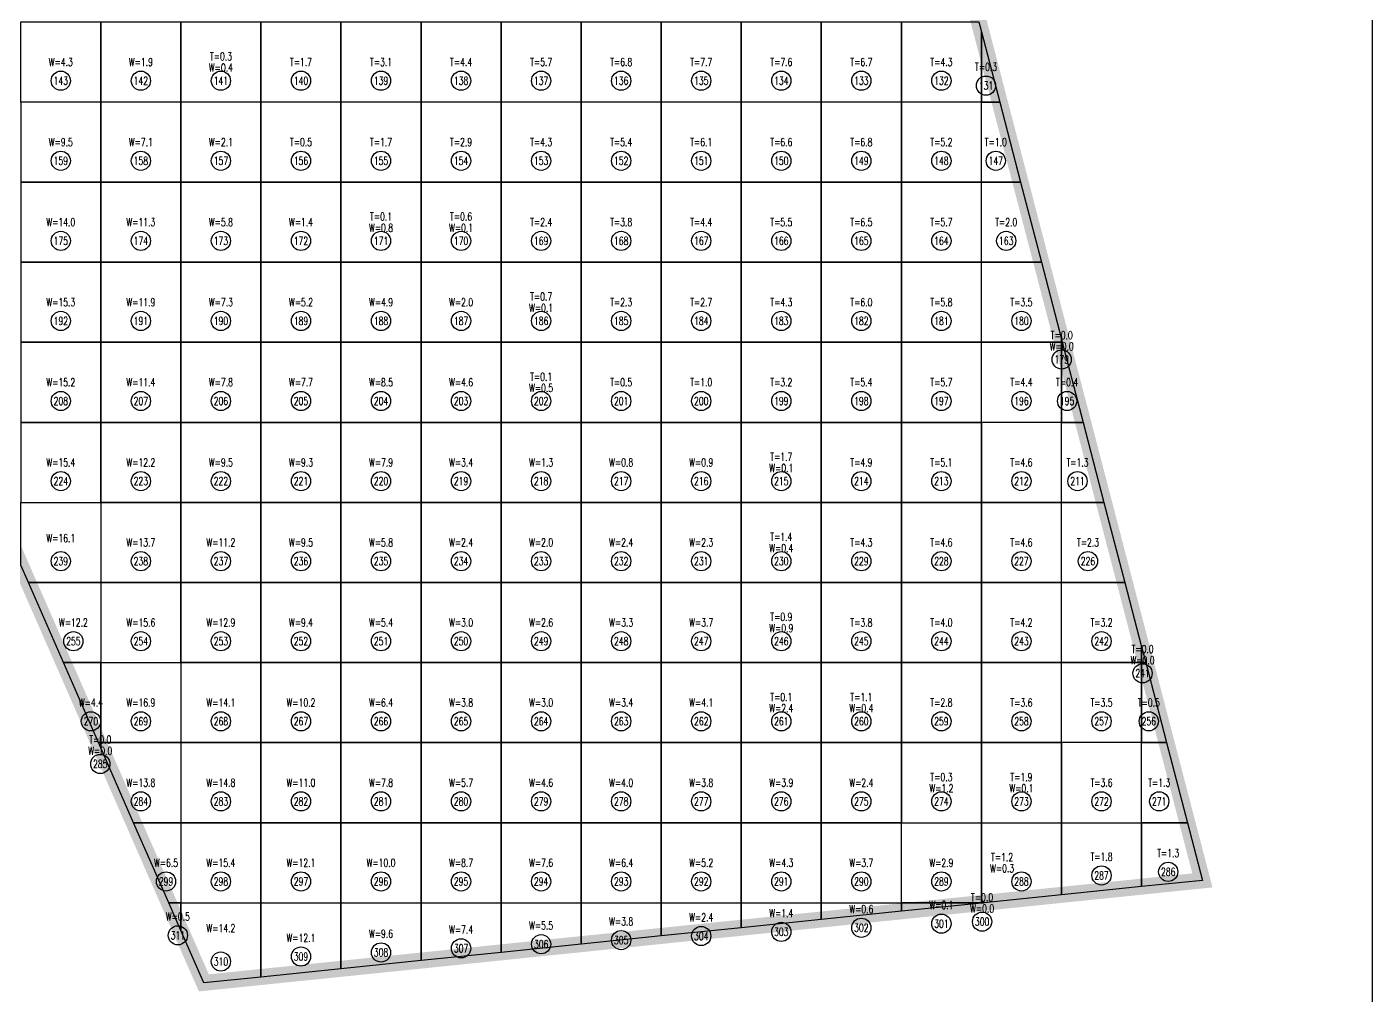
# Model space of a CAD drawing. Extents: x 4283 to 40403, y 1134 to 1764.
# Drawn here: x 12389.4 to 12473.5, y 1574.3 to 1634.8 of the extents above; entities that cross this region are included whole.
import ezdxf
from ezdxf.enums import TextEntityAlignment as Align

# ---------------------------------------------------------------- set-up
doc = ezdxf.new("R2010")
doc.units = 0
for name, color, linetype in [('tdz_13-4方格网', 2, 'Continuous'), ('tdz_13-4方格网计算', 7, 'Continuous'), ('tdz_土方计算图', 7, 'Continuous'), ('tdz_格田', 6, 'Continuous')]:
    doc.layers.add(name, color=color, linetype=linetype)
doc.styles.add('GLandNum', font='txt_____.ttf', dxfattribs={"width": 0.7, "height": 0.5})

msp = doc.modelspace()

# ---------------------------------------------------------------- linework, layer by layer
at = {"layer": 'tdz_13-4方格网', "linetype": 'Continuous'}
for points in [[(12389.059, 1630.063, 3394.462), (12389.059, 1635.063, 3394.277), (12394.059, 1635.063, 3394.155), (12394.059, 1630.063, 3394.328)], [(12394.059, 1630.063, 3394.328), (12394.059, 1635.063, 3394.155), (12399.059, 1635.063, 3394.033), (12399.059, 1630.063, 3394.195)], [(12399.059, 1630.063, 3394.195), (12399.059, 1635.063, 3394.033), (12404.059, 1635.063, 3393.936), (12404.059, 1630.063, 3393.996)], [(12404.059, 1630.063, 3393.996), (12404.059, 1635.063, 3393.936), (12409.059, 1635.063, 3393.833), (12409.059, 1630.063, 3393.889)], [(12409.059, 1630.063, 3393.889), (12409.059, 1635.063, 3393.833), (12414.059, 1635.063, 3393.732), (12414.059, 1630.063, 3393.783)], [(12414.059, 1630.063, 3393.783), (12414.059, 1635.063, 3393.732), (12419.059, 1635.063, 3393.62), (12419.059, 1630.063, 3393.679)], [(12419.059, 1630.063, 3393.679), (12419.059, 1635.063, 3393.62), (12424.059, 1635.063, 3393.52), (12424.059, 1630.063, 3393.583)], [(12424.059, 1630.063, 3393.583), (12424.059, 1635.063, 3393.52), (12429.059, 1635.063, 3393.424), (12429.059, 1630.063, 3393.502)], [(12429.059, 1630.063, 3393.502), (12429.059, 1635.063, 3393.424), (12434.059, 1635.063, 3393.337), (12434.059, 1630.063, 3393.421)], [(12434.059, 1630.063, 3393.421), (12434.059, 1635.063, 3393.337), (12439.059, 1635.063, 3393.35), (12439.059, 1630.063, 3393.387)], [(12439.059, 1630.063, 3393.387), (12439.059, 1635.063, 3393.35), (12444.059, 1635.063, 3393.361), (12444.059, 1630.063, 3393.342)], [(12449.059, 1634.448, 3393.452), (12449.059, 1630.063, 3393.436), (12444.059, 1630.063, 3393.342), (12444.059, 1635.063, 3393.361), (12448.899, 1635.063, 3393.452)], [(12450.202, 1630.063, 3393.457), (12449.059, 1630.063, 3393.436), (12449.059, 1634.448, 3393.452)], [(12389.059, 1630.063, 3394.462), (12389.059, 1625.063, 3394.73), (12394.059, 1625.063, 3394.617), (12394.059, 1630.063, 3394.328)], [(12394.059, 1630.063, 3394.328), (12394.059, 1625.063, 3394.617), (12399.059, 1625.063, 3394.415), (12399.059, 1630.063, 3394.195)], [(12399.059, 1630.063, 3394.195), (12399.059, 1625.063, 3394.415), (12404.059, 1625.063, 3394.044), (12404.059, 1630.063, 3393.996)], [(12404.059, 1630.063, 3393.996), (12404.059, 1625.063, 3394.044), (12409.059, 1625.063, 3393.977), (12409.059, 1630.063, 3393.889)], [(12409.059, 1630.063, 3393.889), (12409.059, 1625.063, 3393.977), (12414.059, 1625.063, 3393.892), (12414.059, 1630.063, 3393.783)], [(12414.059, 1630.063, 3393.783), (12414.059, 1625.063, 3393.892), (12419.059, 1625.063, 3393.794), (12419.059, 1630.063, 3393.679)], [(12419.059, 1630.063, 3393.679), (12419.059, 1625.063, 3393.794), (12424.059, 1625.063, 3393.667), (12424.059, 1630.063, 3393.583)], [(12424.059, 1630.063, 3393.583), (12424.059, 1625.063, 3393.667), (12429.059, 1625.063, 3393.585), (12429.059, 1630.063, 3393.502)], [(12429.059, 1630.063, 3393.502), (12429.059, 1625.063, 3393.585), (12434.059, 1625.063, 3393.513), (12434.059, 1630.063, 3393.421)], [(12434.059, 1630.063, 3393.421), (12434.059, 1625.063, 3393.513), (12439.059, 1625.063, 3393.424), (12439.059, 1630.063, 3393.387)], [(12439.059, 1630.063, 3393.387), (12439.059, 1625.063, 3393.424), (12444.059, 1625.063, 3393.354), (12444.059, 1630.063, 3393.342)], [(12444.059, 1630.063, 3393.342), (12444.059, 1625.063, 3393.354), (12449.059, 1625.063, 3393.417), (12449.059, 1630.063, 3393.436)], [(12449.059, 1630.063, 3393.436), (12450.202, 1630.063, 3393.457), (12451.504, 1625.063, 3393.462), (12449.059, 1625.063, 3393.417)], [(12389.059, 1625.063, 3394.73), (12389.059, 1620.063, 3394.848), (12394.059, 1620.063, 3394.751), (12394.059, 1625.063, 3394.617)], [(12394.059, 1625.063, 3394.617), (12394.059, 1620.063, 3394.751), (12399.059, 1620.063, 3394.525), (12399.059, 1625.063, 3394.415)], [(12399.059, 1625.063, 3394.415), (12399.059, 1620.063, 3394.525), (12404.059, 1620.063, 3394.249), (12404.059, 1625.063, 3394.044)], [(12404.059, 1625.063, 3394.044), (12404.059, 1620.063, 3394.249), (12409.059, 1620.063, 3394.116), (12409.059, 1625.063, 3393.977)], [(12409.059, 1625.063, 3393.977), (12409.059, 1620.063, 3394.116), (12414.059, 1620.063, 3394.023), (12414.059, 1625.063, 3393.892)], [(12414.059, 1625.063, 3393.892), (12414.059, 1620.063, 3394.023), (12419.059, 1620.063, 3393.89), (12419.059, 1625.063, 3393.794)], [(12419.059, 1625.063, 3393.794), (12419.059, 1620.063, 3393.89), (12424.059, 1620.063, 3393.75), (12424.059, 1625.063, 3393.667)], [(12424.059, 1625.063, 3393.667), (12424.059, 1620.063, 3393.75), (12429.059, 1620.063, 3393.668), (12429.059, 1625.063, 3393.585)], [(12429.059, 1625.063, 3393.585), (12429.059, 1620.063, 3393.668), (12434.059, 1620.063, 3393.606), (12434.059, 1625.063, 3393.513)], [(12434.059, 1625.063, 3393.513), (12434.059, 1620.063, 3393.606), (12439.059, 1620.063, 3393.461), (12439.059, 1625.063, 3393.424)], [(12439.059, 1625.063, 3393.424), (12439.059, 1620.063, 3393.461), (12444.059, 1620.063, 3393.398), (12444.059, 1625.063, 3393.354)], [(12444.059, 1625.063, 3393.354), (12444.059, 1620.063, 3393.398), (12449.059, 1620.063, 3393.398), (12449.059, 1625.063, 3393.417)], [(12449.059, 1625.063, 3393.417), (12451.504, 1625.063, 3393.462), (12452.806, 1620.063, 3393.468), (12449.059, 1620.063, 3393.398)], [(12389.059, 1620.063, 3394.848), (12389.059, 1615.063, 3394.894), (12394.059, 1615.063, 3394.748), (12394.059, 1620.063, 3394.751)], [(12394.059, 1620.063, 3394.751), (12394.059, 1615.063, 3394.748), (12399.059, 1615.063, 3394.474), (12399.059, 1620.063, 3394.525)], [(12399.059, 1620.063, 3394.525), (12399.059, 1615.063, 3394.474), (12404.059, 1615.063, 3394.304), (12404.059, 1620.063, 3394.249)], [(12404.059, 1620.063, 3394.249), (12404.059, 1615.063, 3394.304), (12409.059, 1615.063, 3394.351), (12409.059, 1620.063, 3394.116)], [(12409.059, 1620.063, 3394.116), (12409.059, 1615.063, 3394.351), (12414.059, 1615.063, 3394.279), (12414.059, 1620.063, 3394.023)], [(12414.059, 1620.063, 3394.023), (12414.059, 1615.063, 3394.279), (12419.059, 1615.063, 3393.985), (12419.059, 1620.063, 3393.89)], [(12419.059, 1620.063, 3393.89), (12419.059, 1615.063, 3393.985), (12424.059, 1615.063, 3393.833), (12424.059, 1620.063, 3393.75)], [(12424.059, 1620.063, 3393.75), (12424.059, 1615.063, 3393.833), (12429.059, 1615.063, 3393.754), (12429.059, 1620.063, 3393.668)], [(12429.059, 1620.063, 3393.668), (12429.059, 1615.063, 3393.754), (12434.059, 1615.063, 3393.7), (12434.059, 1620.063, 3393.606)], [(12434.059, 1620.063, 3393.606), (12434.059, 1615.063, 3393.7), (12439.059, 1615.063, 3393.501), (12439.059, 1620.063, 3393.461)], [(12439.059, 1620.063, 3393.461), (12439.059, 1615.063, 3393.501), (12444.059, 1615.063, 3393.442), (12444.059, 1620.063, 3393.398)], [(12444.059, 1620.063, 3393.398), (12444.059, 1615.063, 3393.442), (12449.059, 1615.063, 3393.382), (12449.059, 1620.063, 3393.398)], [(12454.059, 1615.251, 3393.473), (12454.059, 1615.063, 3393.472), (12449.059, 1615.063, 3393.382), (12449.059, 1620.063, 3393.398), (12452.806, 1620.063, 3393.468)], [(12389.059, 1615.063, 3394.894), (12389.059, 1610.063, 3394.938), (12394.059, 1610.063, 3394.722), (12394.059, 1615.063, 3394.748)], [(12394.059, 1615.063, 3394.748), (12394.059, 1610.063, 3394.722), (12399.059, 1610.063, 3394.552), (12399.059, 1615.063, 3394.474)], [(12399.059, 1615.063, 3394.474), (12399.059, 1610.063, 3394.552), (12404.059, 1610.063, 3394.389), (12404.059, 1615.063, 3394.304)], [(12404.059, 1615.063, 3394.304), (12404.059, 1610.063, 3394.389), (12409.059, 1610.063, 3394.459), (12409.059, 1615.063, 3394.351)], [(12409.059, 1615.063, 3394.351), (12409.059, 1610.063, 3394.459), (12414.059, 1610.063, 3394.333), (12414.059, 1615.063, 3394.279)], [(12414.059, 1615.063, 3394.279), (12414.059, 1610.063, 3394.333), (12419.059, 1610.063, 3394), (12419.059, 1615.063, 3393.985)], [(12419.059, 1615.063, 3393.985), (12419.059, 1610.063, 3394), (12424.059, 1610.063, 3393.916), (12424.059, 1615.063, 3393.833)], [(12424.059, 1615.063, 3393.833), (12424.059, 1610.063, 3393.916), (12429.059, 1610.063, 3393.847), (12429.059, 1615.063, 3393.754)], [(12429.059, 1615.063, 3393.754), (12429.059, 1610.063, 3393.847), (12434.059, 1610.063, 3393.793), (12434.059, 1615.063, 3393.7)], [(12434.059, 1615.063, 3393.7), (12434.059, 1610.063, 3393.793), (12439.059, 1610.063, 3393.545), (12439.059, 1615.063, 3393.501)], [(12439.059, 1615.063, 3393.501), (12439.059, 1610.063, 3393.545), (12444.059, 1610.063, 3393.485), (12444.059, 1615.063, 3393.442)], [(12444.059, 1615.063, 3393.442), (12444.059, 1610.063, 3393.485), (12449.059, 1610.063, 3393.425), (12449.059, 1615.063, 3393.382)], [(12449.059, 1610.063, 3393.425), (12449.059, 1615.063, 3393.382), (12454.059, 1615.063, 3393.472), (12454.059, 1610.063, 3393.453)], [(12454.109, 1615.063, 3393.473), (12454.059, 1615.063, 3393.472), (12454.059, 1615.251, 3393.473)], [(12454.059, 1615.063, 3393.472), (12454.109, 1615.063, 3393.473), (12455.411, 1610.063, 3393.479), (12454.059, 1610.063, 3393.453)], [(12389.059, 1610.063, 3394.938), (12389.059, 1605.063, 3394.971), (12394.059, 1605.063, 3394.799), (12394.059, 1610.063, 3394.722)], [(12394.059, 1610.063, 3394.722), (12394.059, 1605.063, 3394.799), (12399.059, 1605.063, 3394.629), (12399.059, 1610.063, 3394.552)], [(12399.059, 1610.063, 3394.552), (12399.059, 1605.063, 3394.629), (12404.059, 1605.063, 3394.497), (12404.059, 1610.063, 3394.389)], [(12404.059, 1610.063, 3394.389), (12404.059, 1605.063, 3394.497), (12409.059, 1605.063, 3394.492), (12409.059, 1610.063, 3394.459)], [(12409.059, 1610.063, 3394.459), (12409.059, 1605.063, 3394.492), (12414.059, 1605.063, 3394.13), (12414.059, 1610.063, 3394.333)], [(12414.059, 1610.063, 3394.333), (12414.059, 1605.063, 3394.13), (12419.059, 1605.063, 3394.026), (12419.059, 1610.063, 3394)], [(12419.059, 1610.063, 3394), (12419.059, 1605.063, 3394.026), (12424.059, 1605.063, 3394), (12424.059, 1610.063, 3393.916)], [(12424.059, 1610.063, 3393.916), (12424.059, 1605.063, 3394), (12429.059, 1605.063, 3393.941), (12429.059, 1610.063, 3393.847)], [(12429.059, 1610.063, 3393.847), (12429.059, 1605.063, 3393.941), (12434.059, 1605.063, 3393.894), (12434.059, 1610.063, 3393.793)], [(12434.059, 1610.063, 3393.793), (12434.059, 1605.063, 3393.894), (12439.059, 1605.063, 3393.588), (12439.059, 1610.063, 3393.545)], [(12439.059, 1610.063, 3393.545), (12439.059, 1605.063, 3393.588), (12444.059, 1605.063, 3393.529), (12444.059, 1610.063, 3393.485)], [(12444.059, 1610.063, 3393.485), (12444.059, 1605.063, 3393.529), (12449.059, 1605.063, 3393.469), (12449.059, 1610.063, 3393.425)], [(12449.059, 1610.063, 3393.425), (12449.059, 1605.063, 3393.469), (12454.059, 1605.063, 3393.435), (12454.059, 1610.063, 3393.453)], [(12454.059, 1610.063, 3393.453), (12455.411, 1610.063, 3393.479), (12456.713, 1605.063, 3393.484), (12454.059, 1605.063, 3393.435)], [(12389.059, 1601.142, 3395), (12389.059, 1605.063, 3394.971), (12394.059, 1605.063, 3394.799), (12394.059, 1600.063, 3394.897), (12389.532, 1600.063, 3395)], [(12394.059, 1605.063, 3394.799), (12394.059, 1600.063, 3394.897), (12399.059, 1600.063, 3394.706), (12399.059, 1605.063, 3394.629)], [(12399.059, 1605.063, 3394.629), (12399.059, 1600.063, 3394.706), (12404.059, 1600.063, 3394.604), (12404.059, 1605.063, 3394.497)], [(12404.059, 1605.063, 3394.497), (12404.059, 1600.063, 3394.604), (12409.059, 1600.063, 3394.363), (12409.059, 1605.063, 3394.492)], [(12409.059, 1605.063, 3394.492), (12409.059, 1600.063, 3394.363), (12414.059, 1600.063, 3394.18), (12414.059, 1605.063, 3394.13)], [(12414.059, 1605.063, 3394.13), (12414.059, 1600.063, 3394.18), (12419.059, 1600.063, 3394.071), (12419.059, 1605.063, 3394.026)], [(12419.059, 1605.063, 3394.026), (12419.059, 1600.063, 3394.071), (12424.059, 1600.063, 3394.043), (12424.059, 1605.063, 3394)], [(12424.059, 1605.063, 3394), (12424.059, 1600.063, 3394.043), (12429.059, 1600.063, 3394.017), (12429.059, 1605.063, 3393.941)], [(12429.059, 1605.063, 3393.941), (12429.059, 1600.063, 3394.017), (12434.059, 1600.063, 3393.944), (12434.059, 1605.063, 3393.894)], [(12434.059, 1605.063, 3393.894), (12434.059, 1600.063, 3393.944), (12439.059, 1600.063, 3393.632), (12439.059, 1605.063, 3393.588)], [(12439.059, 1605.063, 3393.588), (12439.059, 1600.063, 3393.632), (12444.059, 1600.063, 3393.572), (12444.059, 1605.063, 3393.529)], [(12444.059, 1605.063, 3393.529), (12444.059, 1600.063, 3393.572), (12449.059, 1600.063, 3393.513), (12449.059, 1605.063, 3393.469)], [(12449.059, 1605.063, 3393.469), (12449.059, 1600.063, 3393.513), (12454.059, 1600.063, 3393.453), (12454.059, 1605.063, 3393.435)], [(12454.059, 1605.063, 3393.435), (12456.713, 1605.063, 3393.484), (12458.016, 1600.063, 3393.49), (12454.059, 1600.063, 3393.453)], [(12389.532, 1600.063, 3395), (12394.059, 1600.063, 3394.897), (12394.059, 1595.063, 3395), (12391.725, 1595.063, 3395)], [(12394.059, 1600.063, 3394.897), (12394.059, 1595.063, 3395), (12399.059, 1595.063, 3394.828), (12399.059, 1600.063, 3394.706)], [(12399.059, 1600.063, 3394.706), (12399.059, 1595.063, 3394.828), (12404.059, 1595.063, 3394.645), (12404.059, 1600.063, 3394.604)], [(12404.059, 1600.063, 3394.604), (12404.059, 1595.063, 3394.645), (12409.059, 1595.063, 3394.413), (12409.059, 1600.063, 3394.363)], [(12409.059, 1600.063, 3394.363), (12409.059, 1595.063, 3394.413), (12414.059, 1595.063, 3394.23), (12414.059, 1600.063, 3394.18)], [(12414.059, 1600.063, 3394.18), (12414.059, 1595.063, 3394.23), (12419.059, 1595.063, 3394.115), (12419.059, 1600.063, 3394.071)], [(12419.059, 1600.063, 3394.071), (12419.059, 1595.063, 3394.115), (12424.059, 1595.063, 3394.093), (12424.059, 1600.063, 3394.043)], [(12424.059, 1600.063, 3394.043), (12424.059, 1595.063, 3394.093), (12429.059, 1595.063, 3394.077), (12429.059, 1600.063, 3394.017)], [(12429.059, 1600.063, 3394.017), (12429.059, 1595.063, 3394.077), (12434.059, 1595.063, 3394.057), (12434.059, 1600.063, 3393.944)], [(12434.059, 1600.063, 3393.944), (12434.059, 1595.063, 3394.057), (12439.059, 1595.063, 3393.675), (12439.059, 1600.063, 3393.632)], [(12439.059, 1600.063, 3393.632), (12439.059, 1595.063, 3393.675), (12444.059, 1595.063, 3393.616), (12444.059, 1600.063, 3393.572)], [(12444.059, 1600.063, 3393.572), (12444.059, 1595.063, 3393.616), (12449.059, 1595.063, 3393.556), (12449.059, 1600.063, 3393.513)], [(12449.059, 1600.063, 3393.513), (12449.059, 1595.063, 3393.556), (12454.059, 1595.063, 3393.496), (12454.059, 1600.063, 3393.453)], [(12459.059, 1596.055, 3393.494), (12459.059, 1595.063, 3393.49), (12454.059, 1595.063, 3393.496), (12454.059, 1600.063, 3393.453), (12458.016, 1600.063, 3393.49)], [(12459.318, 1595.063, 3393.495), (12459.059, 1595.063, 3393.49), (12459.059, 1596.055, 3393.494)], [(12391.725, 1595.063, 3395), (12394.059, 1595.063, 3395), (12394.059, 1590.063, 3395), (12393.917, 1590.063, 3395)], [(12394.059, 1590.063, 3395), (12394.059, 1595.063, 3395), (12399.059, 1595.063, 3394.828), (12399.059, 1590.063, 3394.894)], [(12399.059, 1595.063, 3394.828), (12399.059, 1590.063, 3394.894), (12404.059, 1590.063, 3394.691), (12404.059, 1595.063, 3394.645)], [(12404.059, 1595.063, 3394.645), (12404.059, 1590.063, 3394.691), (12409.059, 1590.063, 3394.49), (12409.059, 1595.063, 3394.413)], [(12409.059, 1595.063, 3394.413), (12409.059, 1590.063, 3394.49), (12414.059, 1590.063, 3394.289), (12414.059, 1595.063, 3394.23)], [(12414.059, 1595.063, 3394.23), (12414.059, 1590.063, 3394.289), (12419.059, 1590.063, 3394.176), (12419.059, 1595.063, 3394.115)], [(12419.059, 1595.063, 3394.115), (12419.059, 1590.063, 3394.176), (12424.059, 1590.063, 3394.1), (12424.059, 1595.063, 3394.093)], [(12424.059, 1595.063, 3394.093), (12424.059, 1590.063, 3394.1), (12429.059, 1590.063, 3394.067), (12429.059, 1595.063, 3394.077)], [(12429.059, 1595.063, 3394.077), (12429.059, 1590.063, 3394.067), (12434.059, 1590.063, 3394.044), (12434.059, 1595.063, 3394.057)], [(12434.059, 1595.063, 3394.057), (12434.059, 1590.063, 3394.044), (12439.059, 1590.063, 3394.006), (12439.059, 1595.063, 3393.675)], [(12439.059, 1595.063, 3393.675), (12439.059, 1590.063, 3394.006), (12444.059, 1590.063, 3393.758), (12444.059, 1595.063, 3393.616)], [(12444.059, 1595.063, 3393.616), (12444.059, 1590.063, 3393.758), (12449.059, 1590.063, 3393.6), (12449.059, 1595.063, 3393.556)], [(12449.059, 1595.063, 3393.556), (12449.059, 1590.063, 3393.6), (12454.059, 1590.063, 3393.54), (12454.059, 1595.063, 3393.496)], [(12454.059, 1590.063, 3393.54), (12454.059, 1595.063, 3393.496), (12459.059, 1595.063, 3393.49), (12459.059, 1590.063, 3393.48)], [(12459.059, 1595.063, 3393.49), (12459.318, 1595.063, 3393.495), (12460.62, 1590.063, 3393.501), (12459.059, 1590.063, 3393.48)], [(12393.917, 1590.063, 3395), (12394.059, 1590.063, 3395), (12394.059, 1589.737, 3395)], [(12394.059, 1589.737, 3395), (12394.059, 1590.063, 3395), (12399.059, 1590.063, 3394.894), (12399.059, 1585.063, 3394.939), (12396.109, 1585.063, 3395)], [(12399.059, 1590.063, 3394.894), (12399.059, 1585.063, 3394.939), (12404.059, 1585.063, 3394.736), (12404.059, 1590.063, 3394.691)], [(12404.059, 1590.063, 3394.691), (12404.059, 1585.063, 3394.736), (12409.059, 1585.063, 3394.535), (12409.059, 1590.063, 3394.49)], [(12409.059, 1590.063, 3394.49), (12409.059, 1585.063, 3394.535), (12414.059, 1585.063, 3394.417), (12414.059, 1590.063, 3394.289)], [(12414.059, 1590.063, 3394.289), (12414.059, 1585.063, 3394.417), (12419.059, 1585.063, 3394.321), (12419.059, 1590.063, 3394.176)], [(12419.059, 1590.063, 3394.176), (12419.059, 1585.063, 3394.321), (12424.059, 1585.063, 3394.225), (12424.059, 1590.063, 3394.1)], [(12424.059, 1590.063, 3394.1), (12424.059, 1585.063, 3394.225), (12429.059, 1585.063, 3394.128), (12429.059, 1590.063, 3394.067)], [(12429.059, 1590.063, 3394.067), (12429.059, 1585.063, 3394.128), (12434.059, 1585.063, 3394.036), (12434.059, 1590.063, 3394.044)], [(12434.059, 1590.063, 3394.044), (12434.059, 1585.063, 3394.036), (12439.059, 1585.063, 3394.006), (12439.059, 1590.063, 3394.006)], [(12439.059, 1590.063, 3394.006), (12439.059, 1585.063, 3394.006), (12444.059, 1585.063, 3393.954), (12444.059, 1590.063, 3393.758)], [(12444.059, 1590.063, 3393.758), (12444.059, 1585.063, 3393.954), (12449.059, 1585.063, 3393.878), (12449.059, 1590.063, 3393.6)], [(12449.059, 1590.063, 3393.6), (12449.059, 1585.063, 3393.878), (12454.059, 1585.063, 3393.544), (12454.059, 1590.063, 3393.54)], [(12454.059, 1590.063, 3393.54), (12454.059, 1585.063, 3393.544), (12459.059, 1585.063, 3393.524), (12459.059, 1590.063, 3393.48)], [(12459.059, 1590.063, 3393.48), (12460.62, 1590.063, 3393.501), (12461.923, 1585.063, 3393.506), (12459.059, 1585.063, 3393.524)], [(12396.109, 1585.063, 3395), (12399.059, 1585.063, 3394.939), (12399.059, 1580.063, 3394.983), (12398.301, 1580.063, 3395)], [(12399.059, 1585.063, 3394.939), (12399.059, 1580.063, 3394.983), (12404.059, 1580.063, 3394.781), (12404.059, 1585.063, 3394.736)], [(12404.059, 1585.063, 3394.736), (12404.059, 1580.063, 3394.781), (12409.059, 1580.063, 3394.659), (12409.059, 1585.063, 3394.535)], [(12409.059, 1585.063, 3394.535), (12409.059, 1580.063, 3394.659), (12414.059, 1580.063, 3394.563), (12414.059, 1585.063, 3394.417)], [(12414.059, 1585.063, 3394.417), (12414.059, 1580.063, 3394.563), (12419.059, 1580.063, 3394.466), (12419.059, 1585.063, 3394.321)], [(12419.059, 1585.063, 3394.321), (12419.059, 1580.063, 3394.466), (12424.059, 1580.063, 3394.37), (12424.059, 1585.063, 3394.225)], [(12424.059, 1585.063, 3394.225), (12424.059, 1580.063, 3394.37), (12429.059, 1580.063, 3394.267), (12429.059, 1585.063, 3394.128)], [(12429.059, 1585.063, 3394.128), (12429.059, 1580.063, 3394.267), (12434.059, 1580.063, 3394.158), (12434.059, 1585.063, 3394.036)], [(12434.059, 1585.063, 3394.036), (12434.059, 1580.063, 3394.158), (12439.059, 1580.063, 3394.05), (12439.059, 1585.063, 3394.006)], [(12439.059, 1585.063, 3394.006), (12439.059, 1580.063, 3394.05), (12444.059, 1580.063, 3393.941), (12444.059, 1585.063, 3393.954)], [(12444.059, 1580.063, 3393.941), (12444.059, 1585.063, 3393.954), (12449.059, 1585.063, 3393.878), (12449.059, 1580.063, 3393.833)], [(12449.229, 1580.063, 3393.829), (12449.059, 1580.063, 3393.833), (12449.059, 1585.063, 3393.878), (12454.059, 1585.063, 3393.544), (12454.059, 1580.558, 3393.716)], [(12454.059, 1580.558, 3393.716), (12454.059, 1585.063, 3393.544), (12459.059, 1585.063, 3393.524), (12459.059, 1581.071, 3393.599)], [(12459.059, 1585.063, 3393.524), (12461.923, 1585.063, 3393.506), (12462.861, 1581.461, 3393.51), (12459.059, 1581.071, 3393.599)], [(12398.301, 1580.063, 3395), (12399.059, 1580.063, 3394.983), (12399.059, 1578.333, 3394.996)], [(12399.059, 1578.333, 3394.996), (12399.059, 1580.063, 3394.983), (12404.059, 1580.063, 3394.781), (12404.059, 1575.429, 3394.886), (12400.493, 1575.063, 3394.97)], [(12404.059, 1575.429, 3394.886), (12404.059, 1580.063, 3394.781), (12409.059, 1580.063, 3394.659), (12409.059, 1575.942, 3394.769)], [(12409.059, 1575.942, 3394.769), (12409.059, 1580.063, 3394.659), (12414.059, 1580.063, 3394.563), (12414.059, 1576.455, 3394.652)], [(12414.059, 1576.455, 3394.652), (12414.059, 1580.063, 3394.563), (12419.059, 1580.063, 3394.466), (12419.059, 1576.968, 3394.535)], [(12419.059, 1576.968, 3394.535), (12419.059, 1580.063, 3394.466), (12424.059, 1580.063, 3394.37), (12424.059, 1577.481, 3394.418)], [(12424.059, 1577.481, 3394.418), (12424.059, 1580.063, 3394.37), (12429.059, 1580.063, 3394.267), (12429.059, 1577.994, 3394.301)], [(12429.059, 1577.994, 3394.301), (12429.059, 1580.063, 3394.267), (12434.059, 1580.063, 3394.158), (12434.059, 1578.507, 3394.184)], [(12434.059, 1578.507, 3394.184), (12434.059, 1580.063, 3394.158), (12439.059, 1580.063, 3394.05), (12439.059, 1579.02, 3394.067)], [(12439.059, 1579.02, 3394.067), (12439.059, 1580.063, 3394.05), (12444.059, 1580.063, 3393.941), (12444.059, 1579.533, 3393.95)], [(12444.059, 1579.533, 3393.95), (12444.059, 1580.063, 3393.941), (12449.059, 1580.063, 3393.833), (12449.059, 1580.045, 3393.833)], [(12449.059, 1580.063, 3393.833), (12449.229, 1580.063, 3393.829), (12449.059, 1580.045, 3393.833)]]:
    msp.add_polyline3d(points, close=True, dxfattribs=at)
at = {"layer": 'tdz_13-4方格网计算', "color": 7, "linetype": 'Continuous'}
for centre in [(12391.559, 1631.396), (12396.559, 1631.396), (12401.559, 1631.396), (12406.559, 1631.396), (12411.559, 1631.396), (12416.559, 1631.396), (12421.559, 1631.396), (12426.559, 1631.396), (12431.559, 1631.396), (12436.559, 1631.396), (12441.559, 1631.396), (12446.559, 1631.396), (12449.345, 1631.089), (12391.559, 1626.396), (12396.559, 1626.396), (12401.559, 1626.396), (12406.559, 1626.396), (12411.559, 1626.396), (12416.559, 1626.396), (12421.559, 1626.396), (12426.559, 1626.396), (12431.559, 1626.396), (12436.559, 1626.396), (12441.559, 1626.396), (12446.559, 1626.396), (12449.956, 1626.396), (12391.559, 1621.396), (12396.559, 1621.396), (12401.559, 1621.396), (12406.559, 1621.396), (12411.559, 1621.396), (12416.559, 1621.396), (12421.559, 1621.396), (12426.559, 1621.396), (12431.559, 1621.396), (12436.559, 1621.396), (12441.559, 1621.396), (12446.559, 1621.396), (12450.607, 1621.396), (12391.559, 1616.396), (12396.559, 1616.396), (12401.559, 1616.396), (12406.559, 1616.396), (12411.559, 1616.396), (12416.559, 1616.396), (12421.559, 1616.396), (12426.559, 1616.396), (12431.559, 1616.396), (12436.559, 1616.396), (12441.559, 1616.396), (12446.559, 1616.396), (12451.559, 1616.396), (12454.072, 1613.99), (12391.559, 1611.396), (12396.559, 1611.396), (12401.559, 1611.396), (12406.559, 1611.396), (12411.559, 1611.396), (12416.559, 1611.396), (12421.559, 1611.396), (12426.559, 1611.396), (12431.559, 1611.396), (12436.559, 1611.396), (12441.559, 1611.396), (12446.559, 1611.396), (12451.559, 1611.396), (12454.41, 1611.396), (12391.559, 1606.396), (12396.559, 1606.396), (12401.559, 1606.396), (12406.559, 1606.396), (12411.559, 1606.396), (12416.559, 1606.396), (12421.559, 1606.396), (12426.559, 1606.396), (12431.559, 1606.396), (12436.559, 1606.396), (12441.559, 1606.396), (12446.559, 1606.396), (12451.559, 1606.396), (12455.061, 1606.396), (12391.559, 1601.396), (12396.559, 1601.396), (12401.559, 1601.396), (12406.559, 1601.396), (12411.559, 1601.396), (12416.559, 1601.396), (12421.559, 1601.396), (12426.559, 1601.396), (12431.559, 1601.396), (12436.559, 1601.396), (12441.559, 1601.396), (12446.559, 1601.396), (12451.559, 1601.396), (12455.712, 1601.396), (12392.344, 1596.396), (12396.559, 1596.396), (12401.559, 1596.396), (12406.559, 1596.396), (12411.559, 1596.396), (12416.559, 1596.396), (12421.559, 1596.396), (12426.559, 1596.396), (12431.559, 1596.396), (12436.559, 1596.396), (12441.559, 1596.396), (12446.559, 1596.396), (12451.559, 1596.396), (12456.559, 1596.396), (12459.124, 1594.392), (12393.44, 1591.396), (12396.559, 1591.396), (12401.559, 1591.396), (12406.559, 1591.396), (12411.559, 1591.396), (12416.559, 1591.396), (12421.559, 1591.396), (12426.559, 1591.396), (12431.559, 1591.396), (12436.559, 1591.396), (12441.559, 1591.396), (12446.559, 1591.396), (12451.559, 1591.396), (12456.559, 1591.396), (12459.514, 1591.396), (12394.024, 1588.733), (12396.559, 1586.396), (12401.559, 1586.396), (12406.559, 1586.396), (12411.559, 1586.396), (12416.559, 1586.396), (12421.559, 1586.396), (12426.559, 1586.396), (12431.559, 1586.396), (12436.559, 1586.396), (12441.559, 1586.396), (12446.559, 1586.396), (12451.559, 1586.396), (12456.559, 1586.396), (12460.165, 1586.396), (12456.559, 1581.772), (12460.726, 1581.998), (12398.132, 1581.396), (12401.559, 1581.396), (12406.559, 1581.396), (12411.559, 1581.396), (12416.559, 1581.396), (12421.559, 1581.396), (12426.559, 1581.396), (12431.559, 1581.396), (12436.559, 1581.396), (12441.559, 1581.396), (12446.559, 1581.396), (12451.559, 1581.396), (12436.559, 1578.246), (12441.559, 1578.503), (12446.559, 1578.759), (12449.102, 1578.887), (12398.87, 1578.031), (12421.559, 1577.477), (12426.559, 1577.733), (12431.559, 1577.99), (12406.559, 1576.707), (12411.559, 1576.964), (12416.559, 1577.22), (12401.559, 1576.396)]:
    msp.add_circle(centre, 0.6, dxfattribs=at)
at = {"layer": 'tdz_土方计算图', "linetype": 'Continuous'}
msp.add_lwpolyline([(12473.46, 1674.092), (12473.46, 1514.092)], dxfattribs=at)
at = {"layer": 'tdz_格田', "linetype": 'Continuous', "lineweight": 60, "const_width": 1}
msp.add_lwpolyline([(12400.493, 1575.063), (12374.057, 1635.36), (12354.059, 1665.221), (12438.986, 1673.122), (12462.861, 1581.461), (12400.493, 1575.063)], close=True, dxfattribs=at)

# ---------------------------------------------------------------- texts
at = {"layer": 'tdz_13-4方格网计算', "color": 173, "linetype": 'Continuous', "style": 'GLandNum', "width": 0.7}
for s, p in [('W=4.3', (12391.559, 1632.563)), ('W=1.9', (12396.559, 1632.563)), ('W=0.4', (12401.559, 1632.213)), ('W=9.5', (12391.559, 1627.563)), ('W=7.1', (12396.559, 1627.563)), ('W=2.1', (12401.559, 1627.563)), ('W=14.0', (12391.559, 1622.563)), ('W=11.3', (12396.559, 1622.563)), ('W=5.8', (12401.559, 1622.563)), ('W=1.4', (12406.559, 1622.563)), ('W=0.8', (12411.559, 1622.213)), ('W=0.1', (12416.559, 1622.213)), ('W=15.3', (12391.559, 1617.563)), ('W=11.9', (12396.559, 1617.563)), ('W=7.3', (12401.559, 1617.563)), ('W=5.2', (12406.559, 1617.563)), ('W=4.9', (12411.559, 1617.563)), ('W=2.0', (12416.559, 1617.563)), ('W=0.1', (12421.559, 1617.213)), ('W=0.0', (12454.072, 1614.807)), ('W=15.2', (12391.559, 1612.563)), ('W=11.4', (12396.559, 1612.563)), ('W=7.8', (12401.559, 1612.563)), ('W=7.7', (12406.559, 1612.563)), ('W=8.5', (12411.559, 1612.563)), ('W=4.6', (12416.559, 1612.563)), ('W=0.5', (12421.559, 1612.213)), ('W=15.4', (12391.559, 1607.563)), ('W=12.2', (12396.559, 1607.563)), ('W=9.5', (12401.559, 1607.563)), ('W=9.3', (12406.559, 1607.563)), ('W=7.9', (12411.559, 1607.563)), ('W=3.4', (12416.559, 1607.563)), ('W=1.3', (12421.559, 1607.563)), ('W=0.8', (12426.559, 1607.563)), ('W=0.9', (12431.559, 1607.563)), ('W=0.1', (12436.559, 1607.213)), ('W=16.1', (12391.559, 1602.833)), ('W=13.7', (12396.559, 1602.563)), ('W=11.2', (12401.559, 1602.563)), ('W=9.5', (12406.559, 1602.563)), ('W=5.8', (12411.559, 1602.563)), ('W=2.4', (12416.559, 1602.563)), ('W=2.0', (12421.559, 1602.563)), ('W=2.4', (12426.559, 1602.563)), ('W=2.3', (12431.559, 1602.563)), ('W=0.4', (12436.559, 1602.213)), ('W=12.2', (12392.344, 1597.563)), ('W=15.6', (12396.559, 1597.563)), ('W=12.9', (12401.559, 1597.563)), ('W=9.4', (12406.559, 1597.563)), ('W=5.4', (12411.559, 1597.563)), ('W=3.0', (12416.559, 1597.563)), ('W=2.6', (12421.559, 1597.563)), ('W=3.3', (12426.559, 1597.563)), ('W=3.7', (12431.559, 1597.563)), ('W=0.9', (12436.559, 1597.213)), ('W=0.0', (12459.124, 1595.209)), ('W=4.4', (12393.44, 1592.563)), ('W=16.9', (12396.559, 1592.563)), ('W=14.1', (12401.559, 1592.563)), ('W=10.2', (12406.559, 1592.563)), ('W=6.4', (12411.559, 1592.563)), ('W=3.8', (12416.559, 1592.563)), ('W=3.0', (12421.559, 1592.563)), ('W=3.4', (12426.559, 1592.563)), ('W=4.1', (12431.559, 1592.563)), ('W=2.4', (12436.559, 1592.213)), ('W=0.4', (12441.559, 1592.213)), ('W=0.0', (12394.024, 1589.55)), ('W=13.8', (12396.559, 1587.563)), ('W=14.8', (12401.559, 1587.563)), ('W=11.0', (12406.559, 1587.563)), ('W=7.8', (12411.559, 1587.563)), ('W=5.7', (12416.559, 1587.563)), ('W=4.6', (12421.559, 1587.563)), ('W=4.0', (12426.559, 1587.563)), ('W=3.8', (12431.559, 1587.563)), ('W=3.9', (12436.559, 1587.563)), ('W=2.4', (12441.559, 1587.563)), ('W=1.2', (12446.559, 1587.213)), ('W=0.1', (12451.559, 1587.213)), ('W=6.5', (12398.132, 1582.563)), ('W=15.4', (12401.559, 1582.563)), ('W=12.1', (12406.559, 1582.563)), ('W=10.0', (12411.559, 1582.563)), ('W=8.7', (12416.559, 1582.563)), ('W=7.6', (12421.559, 1582.563)), ('W=6.4', (12426.559, 1582.563)), ('W=5.2', (12431.559, 1582.563)), ('W=4.3', (12436.559, 1582.563)), ('W=3.7', (12441.559, 1582.563)), ('W=2.9', (12446.559, 1582.563)), ('W=0.3', (12450.352, 1582.213)), ('W=1.4', (12436.559, 1579.413)), ('W=0.6', (12441.559, 1579.669)), ('W=0.1', (12446.559, 1579.926)), ('W=0.0', (12449.102, 1579.704)), ('W=0.5', (12398.87, 1579.198)), ('W=14.2', (12401.559, 1578.472)), ('W=5.5', (12421.559, 1578.643)), ('W=3.8', (12426.559, 1578.9)), ('W=2.4', (12431.559, 1579.156)), ('W=12.1', (12406.559, 1577.874)), ('W=9.6', (12411.559, 1578.131)), ('W=7.4', (12416.559, 1578.387))]:
    msp.add_text(s, height=0.5, dxfattribs=at).set_placement(p, align=Align.MIDDLE_CENTER)
at = {"layer": 'tdz_13-4方格网计算', "color": 2, "linetype": 'Continuous', "style": 'GLandNum', "width": 0.7}
for s, p in [('T=0.3', (12401.559, 1632.913)), ('T=1.7', (12406.559, 1632.563)), ('T=3.1', (12411.559, 1632.563)), ('T=4.4', (12416.559, 1632.563)), ('T=5.7', (12421.559, 1632.563)), ('T=6.8', (12426.559, 1632.563)), ('T=7.7', (12431.559, 1632.563)), ('T=7.6', (12436.559, 1632.563)), ('T=6.7', (12441.559, 1632.563)), ('T=4.3', (12446.559, 1632.563)), ('T=0.3', (12449.345, 1632.255)), ('T=0.5', (12406.559, 1627.563)), ('T=1.7', (12411.559, 1627.563)), ('T=2.9', (12416.559, 1627.563)), ('T=4.3', (12421.559, 1627.563)), ('T=5.4', (12426.559, 1627.563)), ('T=6.1', (12431.559, 1627.563)), ('T=6.6', (12436.559, 1627.563)), ('T=6.8', (12441.559, 1627.563)), ('T=5.2', (12446.559, 1627.563)), ('T=1.0', (12449.956, 1627.563)), ('T=0.1', (12411.559, 1622.913)), ('T=0.6', (12416.559, 1622.913)), ('T=2.4', (12421.559, 1622.563)), ('T=3.8', (12426.559, 1622.563)), ('T=4.4', (12431.559, 1622.563)), ('T=5.5', (12436.559, 1622.563)), ('T=6.5', (12441.559, 1622.563)), ('T=5.7', (12446.559, 1622.563)), ('T=2.0', (12450.607, 1622.563)), ('T=0.7', (12421.559, 1617.913)), ('T=2.3', (12426.559, 1617.563)), ('T=2.7', (12431.559, 1617.563)), ('T=4.3', (12436.559, 1617.563)), ('T=6.0', (12441.559, 1617.563)), ('T=5.8', (12446.559, 1617.563)), ('T=3.5', (12451.559, 1617.563)), ('T=0.0', (12454.072, 1615.507)), ('T=0.1', (12421.559, 1612.913)), ('T=0.5', (12426.559, 1612.563)), ('T=1.0', (12431.559, 1612.563)), ('T=3.2', (12436.559, 1612.563)), ('T=5.4', (12441.559, 1612.563)), ('T=5.7', (12446.559, 1612.563)), ('T=4.4', (12451.559, 1612.563)), ('T=0.4', (12454.41, 1612.563)), ('T=1.7', (12436.559, 1607.913)), ('T=4.9', (12441.559, 1607.563)), ('T=5.1', (12446.559, 1607.563)), ('T=4.6', (12451.559, 1607.563)), ('T=1.3', (12455.061, 1607.563)), ('T=1.4', (12436.559, 1602.913)), ('T=4.3', (12441.559, 1602.563)), ('T=4.6', (12446.559, 1602.563)), ('T=4.6', (12451.559, 1602.563)), ('T=2.3', (12455.712, 1602.563)), ('T=0.9', (12436.559, 1597.913)), ('T=3.8', (12441.559, 1597.563)), ('T=4.0', (12446.559, 1597.563)), ('T=4.2', (12451.559, 1597.563)), ('T=3.2', (12456.559, 1597.563)), ('T=0.0', (12459.124, 1595.909)), ('T=0.1', (12436.559, 1592.913)), ('T=1.1', (12441.559, 1592.913)), ('T=2.8', (12446.559, 1592.563)), ('T=3.6', (12451.559, 1592.563)), ('T=3.5', (12456.559, 1592.563)), ('T=0.5', (12459.514, 1592.563)), ('T=0.0', (12394.024, 1590.25)), ('T=0.3', (12446.559, 1587.913)), ('T=1.9', (12451.559, 1587.913)), ('T=3.6', (12456.559, 1587.563)), ('T=1.3', (12460.165, 1587.563)), ('T=1.2', (12450.352, 1582.913)), ('T=1.8', (12456.559, 1582.939)), ('T=1.3', (12460.726, 1583.165)), ('T=0.0', (12449.102, 1580.404))]:
    msp.add_text(s, height=0.5, dxfattribs=at).set_placement(p, align=Align.MIDDLE_CENTER)
at = {"layer": 'tdz_13-4方格网计算', "color": 7, "linetype": 'Continuous', "style": 'GLandNum', "width": 0.7}
for s, p in [('143', (12391.559, 1631.396)), ('142', (12396.559, 1631.396)), ('141', (12401.559, 1631.396)), ('140', (12406.559, 1631.396)), ('139', (12411.559, 1631.396)), ('138', (12416.559, 1631.396)), ('137', (12421.559, 1631.396)), ('136', (12426.559, 1631.396)), ('135', (12431.559, 1631.396)), ('134', (12436.559, 1631.396)), ('133', (12441.559, 1631.396)), ('132', (12446.559, 1631.396)), ('131', (12449.345, 1631.089)), ('159', (12391.559, 1626.396)), ('158', (12396.559, 1626.396)), ('157', (12401.559, 1626.396)), ('156', (12406.559, 1626.396)), ('155', (12411.559, 1626.396)), ('154', (12416.559, 1626.396)), ('153', (12421.559, 1626.396)), ('152', (12426.559, 1626.396)), ('151', (12431.559, 1626.396)), ('150', (12436.559, 1626.396)), ('149', (12441.559, 1626.396)), ('148', (12446.559, 1626.396)), ('147', (12449.956, 1626.396)), ('175', (12391.559, 1621.396)), ('174', (12396.559, 1621.396)), ('173', (12401.559, 1621.396)), ('172', (12406.559, 1621.396)), ('171', (12411.559, 1621.396)), ('170', (12416.559, 1621.396)), ('169', (12421.559, 1621.396)), ('168', (12426.559, 1621.396)), ('167', (12431.559, 1621.396)), ('166', (12436.559, 1621.396)), ('165', (12441.559, 1621.396)), ('164', (12446.559, 1621.396)), ('163', (12450.607, 1621.396)), ('192', (12391.559, 1616.396)), ('191', (12396.559, 1616.396)), ('190', (12401.559, 1616.396)), ('189', (12406.559, 1616.396)), ('188', (12411.559, 1616.396)), ('187', (12416.559, 1616.396)), ('186', (12421.559, 1616.396)), ('185', (12426.559, 1616.396)), ('184', (12431.559, 1616.396)), ('183', (12436.559, 1616.396)), ('182', (12441.559, 1616.396)), ('181', (12446.559, 1616.396)), ('180', (12451.559, 1616.396)), ('179', (12454.072, 1613.99)), ('208', (12391.559, 1611.396)), ('207', (12396.559, 1611.396)), ('206', (12401.559, 1611.396)), ('205', (12406.559, 1611.396)), ('204', (12411.559, 1611.396)), ('203', (12416.559, 1611.396)), ('202', (12421.559, 1611.396)), ('201', (12426.559, 1611.396)), ('200', (12431.559, 1611.396)), ('199', (12436.559, 1611.396)), ('198', (12441.559, 1611.396)), ('197', (12446.559, 1611.396)), ('196', (12451.559, 1611.396)), ('195', (12454.41, 1611.396)), ('224', (12391.559, 1606.396)), ('223', (12396.559, 1606.396)), ('222', (12401.559, 1606.396)), ('221', (12406.559, 1606.396)), ('220', (12411.559, 1606.396)), ('219', (12416.559, 1606.396)), ('218', (12421.559, 1606.396)), ('217', (12426.559, 1606.396)), ('216', (12431.559, 1606.396)), ('215', (12436.559, 1606.396)), ('214', (12441.559, 1606.396)), ('213', (12446.559, 1606.396)), ('212', (12451.559, 1606.396)), ('211', (12455.061, 1606.396)), ('239', (12391.559, 1601.396)), ('238', (12396.559, 1601.396)), ('237', (12401.559, 1601.396)), ('236', (12406.559, 1601.396)), ('235', (12411.559, 1601.396)), ('234', (12416.559, 1601.396)), ('233', (12421.559, 1601.396)), ('232', (12426.559, 1601.396)), ('231', (12431.559, 1601.396)), ('230', (12436.559, 1601.396)), ('229', (12441.559, 1601.396)), ('228', (12446.559, 1601.396)), ('227', (12451.559, 1601.396)), ('226', (12455.712, 1601.396)), ('255', (12392.344, 1596.396)), ('254', (12396.559, 1596.396)), ('253', (12401.559, 1596.396)), ('252', (12406.559, 1596.396)), ('251', (12411.559, 1596.396)), ('250', (12416.559, 1596.396)), ('249', (12421.559, 1596.396)), ('248', (12426.559, 1596.396)), ('247', (12431.559, 1596.396)), ('246', (12436.559, 1596.396)), ('245', (12441.559, 1596.396)), ('244', (12446.559, 1596.396)), ('243', (12451.559, 1596.396)), ('242', (12456.559, 1596.396)), ('241', (12459.124, 1594.392)), ('270', (12393.44, 1591.396)), ('269', (12396.559, 1591.396)), ('268', (12401.559, 1591.396)), ('267', (12406.559, 1591.396)), ('266', (12411.559, 1591.396)), ('265', (12416.559, 1591.396)), ('264', (12421.559, 1591.396)), ('263', (12426.559, 1591.396)), ('262', (12431.559, 1591.396)), ('261', (12436.559, 1591.396)), ('260', (12441.559, 1591.396)), ('259', (12446.559, 1591.396)), ('258', (12451.559, 1591.396)), ('257', (12456.559, 1591.396)), ('256', (12459.514, 1591.396)), ('285', (12394.024, 1588.733)), ('284', (12396.559, 1586.396)), ('283', (12401.559, 1586.396)), ('282', (12406.559, 1586.396)), ('281', (12411.559, 1586.396)), ('280', (12416.559, 1586.396)), ('279', (12421.559, 1586.396)), ('278', (12426.559, 1586.396)), ('277', (12431.559, 1586.396)), ('276', (12436.559, 1586.396)), ('275', (12441.559, 1586.396)), ('274', (12446.559, 1586.396)), ('273', (12451.559, 1586.396)), ('272', (12456.559, 1586.396)), ('271', (12460.165, 1586.396)), ('286', (12460.726, 1581.998)), ('299', (12398.132, 1581.396)), ('298', (12401.559, 1581.396)), ('297', (12406.559, 1581.396)), ('296', (12411.559, 1581.396)), ('295', (12416.559, 1581.396)), ('294', (12421.559, 1581.396)), ('293', (12426.559, 1581.396)), ('292', (12431.559, 1581.396)), ('291', (12436.559, 1581.396)), ('290', (12441.559, 1581.396)), ('289', (12446.559, 1581.396)), ('288', (12451.559, 1581.396)), ('287', (12456.559, 1581.772)), ('302', (12441.559, 1578.503)), ('301', (12446.559, 1578.759)), ('300', (12449.102, 1578.887)), ('311', (12398.87, 1578.031)), ('305', (12426.559, 1577.733)), ('304', (12431.559, 1577.99)), ('303', (12436.559, 1578.246)), ('308', (12411.559, 1576.964)), ('307', (12416.559, 1577.22)), ('306', (12421.559, 1577.477)), ('310', (12401.559, 1576.396)), ('309', (12406.559, 1576.707))]:
    msp.add_text(s, height=0.5, dxfattribs=at).set_placement(p, align=Align.MIDDLE_CENTER)

doc.saveas('drawing.dxf')
